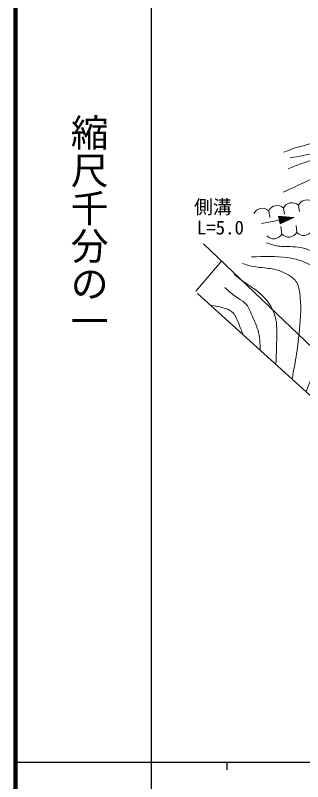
# Model space of a CAD drawing. Units: millimetres, scale not verified. Extents: x 40000 to 680000, y 20000 to 380000.
# Drawn here: x 40000 to 78051, y 202409 to 304068 of the extents above; entities that cross this region are included whole.
import ezdxf
from ezdxf.enums import TextEntityAlignment as Align

# ---------------------------------------------------------------- set-up
doc = ezdxf.new("R2010")
doc.units = ezdxf.units.MM
doc.header["$LTSCALE"] = 1000
for name, color, linetype, lineweight in [('M-BGD-EXST', 7, 'Continuous', 13), ('M-BGD-RSTR', 3, 'Continuous', 13), ('M-TTL', 7, 'Continuous', 13), ('M-TTL-BAND', 7, 'Continuous', 25), ('M-TTL-FRAM', 7, 'Continuous', 13), ('M-TTL-LINE', 7, 'Continuous', 13), ('M-TTL-TXT', 7, 'Continuous', 13)]:
    doc.layers.add(name, color=color, linetype=linetype, lineweight=lineweight)
doc.styles.add('@ＭＳ ゴシック', font='')
doc.styles.add('ＭＳ ゴシック', font='')
doc.styles.get('@ＭＳ ゴシック').set_extended_font_data('@MS Gothic')
doc.styles.get('ＭＳ ゴシック').set_extended_font_data('MS Gothic')

msp = doc.modelspace()

# ---------------------------------------------------------------- linework, layer by layer
at = {"layer": 'M-BGD-EXST'}
for p, q in [((86021, 253549), (64903, 273748)), ((67306, 271450), (63882, 267470))]:
    msp.add_line(p, q, dxfattribs=at)
at = {"layer": 'M-BGD-RSTR'}
msp.add_line((64142, 267171), (87342, 246094), dxfattribs=at)
at = {"layer": 'M-TTL', "color": 2, "lineweight": 140}
msp.add_line((40000, 380000), (40000, 20000), dxfattribs=at)
at = {"layer": 'M-TTL'}
for p, q in [((77484, 278880), (77626, 278057)), ((73553, 278142), (73689, 277246)), ((75519, 278511), (75517, 278522)), ((75519, 278511), (75658, 277704)), ((72597, 276440), (76868, 277270)), ((76868, 277270), (74873, 277410)), ((74873, 277410), (75070, 276394)), ((74906, 277408), (75100, 276408)), ((74957, 277404), (75147, 276431)), ((75009, 277400), (75193, 276453)), ((75061, 277397), (75240, 276476)), ((76868, 277270), (75070, 276394)), ((75112, 277393), (75286, 276499)), ((75164, 277389), (75333, 276521)), ((75216, 277386), (75379, 276544)), ((75267, 277382), (75426, 276567)), ((75319, 277379), (75472, 276590)), ((75371, 277375), (75519, 276612)), ((75422, 277371), (75565, 276635)), ((75474, 277368), (75612, 276658)), ((75525, 277364), (75658, 276680)), ((75577, 277361), (75705, 276703)), ((75629, 277357), (75751, 276726)), ((75680, 277353), (75798, 276748)), ((75732, 277350), (75844, 276771)), ((75784, 277346), (75891, 276794)), ((75835, 277343), (75938, 276816)), ((75887, 277339), (75984, 276839)), ((75939, 277335), (76031, 276862)), ((75990, 277332), (76077, 276885)), ((76042, 277328), (76124, 276907)), ((76093, 277324), (76170, 276930)), ((76145, 277321), (76217, 276953)), ((76197, 277317), (76263, 276975)), ((76248, 277314), (76310, 276998)), ((76300, 277310), (76356, 277021)), ((76352, 277306), (76403, 277043)), ((76403, 277303), (76449, 277066)), ((76455, 277299), (76496, 277089)), ((76507, 277296), (76542, 277111)), ((76558, 277292), (76589, 277134)), ((76610, 277288), (76635, 277157)), ((76661, 277285), (76682, 277180)), ((76713, 277281), (76728, 277202)), ((76765, 277277), (76775, 277225)), ((76816, 277274), (76821, 277248)), ((75180, 276059), (75302, 275038)), ((77289, 275262), (77189, 276178))]:
    msp.add_line(p, q, dxfattribs=at)
for centre, start, end in [((78606, 278328), 47.50826, 153.76847), ((74675, 277589), 47.50826, 153.76847), ((76640, 277958), 47.50826, 153.76847), ((72709, 277220), 47.50826, 153.76847), ((74224, 275671), 223.30801, 329.56822), ((76212, 275895), 223.30801, 329.56822), ((78199, 276119), 223.30801, 329.56822)]:
    msp.add_arc(centre, 1250, start, end, dxfattribs=at)
at = {"layer": 'M-TTL-BAND'}
for p, q in [((58000, 370000), (58000, 20000)), ((40000, 205000), (579000, 205000)), ((68000, 205000), (68000, 204000))]:
    msp.add_line(p, q, dxfattribs=at)
at = {"layer": 'M-TTL-FRAM'}
for points in [[(93932, 303859), (93872, 302943), (93813, 302028), (93676, 301120), (93536, 300191), (93316, 299271), (93014, 298382), (92768, 297657), (92468, 296952), (92150, 296253), (91786, 295452), (91399, 294658), (90931, 293921), (89921, 292332), (88533, 291006), (87073, 289765), (85786, 288672), (84444, 287645), (82962, 286929), (80951, 285957), (78684, 285558), (76418, 285159)], [(71284, 272028), (72900, 272094), (74515, 272161), (76102, 271922), (77084, 271774), (78055, 271510), (78941, 271007), (79794, 270523), (80567, 269818), (80968, 268976), (81532, 267795), (81362, 266344), (81371, 264969), (81376, 264207), (81435, 263468), (81369, 262737), (81273, 261690), (80917, 260660), (80554, 259644), (79892, 257789), (79207, 255978), (78521, 254168)]]:
    msp.add_open_spline(points, degree=3, knots=[0, 0, 0, 0, 1, 1, 1, 2, 2, 2, 3, 3, 3, 4, 4, 4, 5, 5, 5, 6, 6, 6, 7, 7, 7, 7], dxfattribs=at)
at = {"layer": 'M-TTL-LINE'}
for points, knots in [([(96722, 304212), (96591, 303420), (96461, 302628), (96365, 301828), (96295, 301250), (96244, 300667), (96110, 300104), (95934, 299368), (95617, 298667), (95296, 297975), (94858, 297030), (94412, 296101), (93924, 295186), (93399, 294201), (92825, 293232), (92147, 292348), (91717, 291787), (91245, 291260), (90776, 290726), (89921, 289752), (89076, 288755), (88085, 287939), (86906, 286966), (85520, 286250), (84229, 285406), (83236, 284757), (82299, 284033), (81285, 283431), (80695, 283080), (80078, 282770), (79459, 282469), (78131, 281821), (76791, 281208), (75450, 280595)], [0, 0, 0, 0, 1, 1, 1, 2, 2, 2, 3, 3, 3, 4, 4, 4, 5, 5, 5, 6, 6, 6, 7, 7, 7, 8, 8, 8, 9, 9, 9, 10, 10, 10, 11, 11, 11, 11]), ([(95859, 304060), (95816, 303363), (95772, 302666), (95655, 301981), (95522, 301206), (95296, 300447), (95044, 299699), (94690, 298646), (94285, 297616), (93824, 296606), (93334, 295531), (92780, 294478), (92097, 293514), (91295, 292382), (90315, 291372), (89254, 290473), (88049, 289452), (86738, 288574), (85397, 287738), (84393, 287112), (83372, 286510), (82302, 286016), (81220, 285517), (80087, 285128), (78953, 284751), (78323, 284542), (77693, 284337), (77076, 284094), (76752, 283966), (76432, 283827), (76112, 283689)], [0, 0, 0, 0, 1, 1, 1, 2, 2, 2, 3, 3, 3, 4, 4, 4, 5, 5, 5, 6, 6, 6, 7, 7, 7, 8, 8, 8, 9, 9, 9, 10, 10, 10, 10]), ([(92258, 303607), (92225, 302727), (92192, 301848), (92104, 300970), (92026, 300199), (91907, 299430), (91696, 298688), (91517, 298060), (91273, 297451), (90984, 296862), (90489, 295852), (89864, 294899), (89105, 294075), (88919, 293872), (88724, 293677), (88547, 293466), (87956, 292765), (87552, 291887), (86871, 291287), (86620, 291066), (86331, 290882), (86059, 290679), (85566, 290311), (85128, 289879), (84638, 289514), (84286, 289251), (83906, 289024), (83522, 288805), (82531, 288241), (81505, 287735), (80427, 287387), (79495, 287087), (78526, 286906), (77586, 286629), (76899, 286427), (76227, 286174), (75556, 285921)], [0, 0, 0, 0, 1, 1, 1, 2, 2, 2, 3, 3, 3, 4, 4, 4, 5, 5, 5, 6, 6, 6, 7, 7, 7, 8, 8, 8, 9, 9, 9, 10, 10, 10, 11, 11, 11, 12, 12, 12, 12]), ([(73213, 273903), (73665, 273741), (74118, 273579), (74582, 273496), (75176, 273389), (75790, 273411), (76408, 273393), (77351, 273364), (78303, 273238), (79146, 272832), (79894, 272472), (80557, 271890), (81021, 271208), (81789, 270079), (82015, 268676), (82286, 267301), (82542, 266000), (82840, 264725), (82789, 263446), (82751, 262462), (82505, 261475), (82229, 260505), (81519, 258016), (80603, 255635), (79687, 253255)], [0, 0, 0, 0, 1, 1, 1, 2, 2, 2, 3, 3, 3, 4, 4, 4, 5, 5, 5, 6, 6, 6, 7, 7, 7, 8, 8, 8, 8]), ([(70066, 271167), (70518, 271012), (70971, 270857), (71435, 270760), (71966, 270648), (72511, 270611), (73058, 270555), (73696, 270490), (74334, 270399), (74934, 270199), (75319, 270070), (75687, 269896), (76049, 269690), (76475, 269448), (76892, 269161), (77164, 268777), (77467, 268348), (77590, 267799), (77670, 267255), (77914, 265602), (77766, 263999), (77615, 262386), (77515, 261320), (77414, 260251), (77257, 259191), (77094, 258085), (76870, 256990), (76646, 255895)], [0, 0, 0, 0, 1, 1, 1, 2, 2, 2, 3, 3, 3, 4, 4, 4, 5, 5, 5, 6, 6, 6, 7, 7, 7, 8, 8, 8, 9, 9, 9, 9]), ([(68999, 269697), (69497, 269295), (69995, 268893), (70520, 268529), (70990, 268203), (71482, 267907), (71939, 267564), (72446, 267184), (72912, 266745), (73307, 266244), (73818, 265598), (74212, 264849), (74421, 264062), (74686, 263066), (74655, 262010), (74622, 260968), (74588, 259928), (74553, 258901), (74517, 257874)], [0, 0, 0, 0, 1, 1, 1, 2, 2, 2, 3, 3, 3, 4, 4, 4, 5, 5, 5, 6, 6, 6, 6]), ([(67730, 267973), (68211, 267522), (68692, 267071), (69250, 266704), (69631, 266454), (70047, 266244), (70366, 265942), (70912, 265426), (71172, 264642), (71480, 263913), (71713, 263361), (71973, 262839), (72138, 262289), (72386, 261455), (72413, 260553), (72440, 259651)], [0, 0, 0, 0, 1, 1, 1, 2, 2, 2, 3, 3, 3, 4, 4, 4, 5, 5, 5, 5]), ([(66003, 265591), (66491, 265505), (66979, 265419), (67474, 265285), (67915, 265167), (68362, 265010), (68691, 264726), (69109, 264365), (69335, 263798), (69552, 263255), (69760, 262733), (69959, 262233), (70159, 261733)], [0, 0, 0, 0, 1, 1, 1, 2, 2, 2, 3, 3, 3, 4, 4, 4, 4])]:
    msp.add_open_spline(points, degree=3, knots=knots, dxfattribs=at)

# ---------------------------------------------------------------- texts
at = {"layer": 'M-TTL-BAND', "style": '@ＭＳ ゴシック'}
msp.add_text('縮尺千分の一', height=3666, rotation=270, dxfattribs=at).set_placement((49777, 261030), align=Align.MIDDLE_RIGHT)
at = {"layer": 'M-TTL-TXT', "style": 'ＭＳ ゴシック'}
for s, p in [('側溝', (63656, 277192)), ('L=5.0', (64037, 274451))]:
    msp.add_text(s, height=1833, rotation=359.95, dxfattribs=at).set_placement(p, align=Align.BOTTOM_LEFT)

doc.saveas('drawing.dxf')
